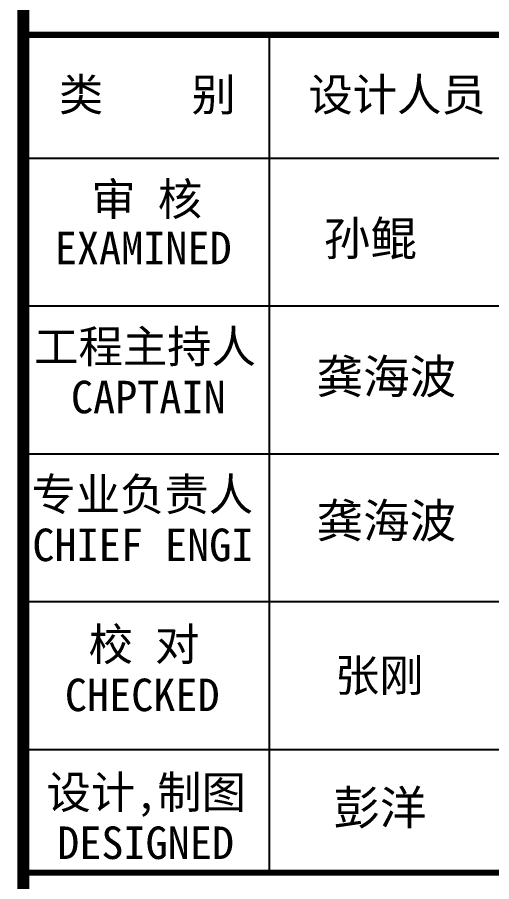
# Model space of a CAD drawing. Extents: x 69728788 to 150163257, y 20675998 to 43663798.
# Drawn here: x 75123927 to 75127766, y 20839400 to 20846387 of the extents above; entities that cross this region are included whole.
import ezdxf

# ---------------------------------------------------------------- set-up
doc = ezdxf.new("R2010")
doc.units = 0
doc.header["$LTSCALE"] = 1000
doc.header["$MEASUREMENT"] = 0
doc.layers.add('图框', color=253, linetype='CONTINUOUS')
doc.styles.add('STYLE-黑体', font='simhei.ttf')

msp = doc.modelspace()

# ---------------------------------------------------------------- linework, layer by layer
at = {"layer": '图框', "color": 0}
for p, q in [((75123976.7, 20845249.6), (75129986, 20845249.6)), ((75123976.7, 20845249.6), (75129986, 20845249.6)), ((75123976.7, 20844054.4), (75129986, 20844054.4)), ((75123976.7, 20842859.2), (75129986, 20842859.2)), ((75123976.7, 20841664), (75129986, 20841664)), ((75123976.7, 20840468.8), (75129986, 20840468.8))]:
    msp.add_line(p, q, dxfattribs=at)
at = {"layer": '图框', "color": 4, "const_width": 98.6}
msp.add_lwpolyline([(75123976.7, 20854997.1), (75123976.7, 20814997.1)], dxfattribs=at)
at = {"layer": '图框', "color": 0, "const_width": 50}
msp.add_lwpolyline([(75123976.7, 20846245.6), (75129986, 20846245.6), (75129986, 20836086.4), (75123976.7, 20836086.4)], close=True, dxfattribs=at)
at = {"layer": '图框', "color": 0}
for points in [[(75125968.7, 20845249.6), (75125968.7, 20846245.6)], [(75125968.7, 20839472.8), (75125968.7, 20845249.6)]]:
    msp.add_lwpolyline(points, dxfattribs=at)
at = {"layer": '图框', "color": 0, "const_width": 50}
msp.add_lwpolyline([(75123976.7, 20839472.8), (75129986, 20839472.8)], dxfattribs=at)

# ---------------------------------------------------------------- texts
at = {"layer": '图框', "color": 0, "style": 'STYLE-黑体'}
for s, p in [('类    别 ', (75124264, 20845630.5)), ('设计人员', (75126282.5, 20845630.5)), ('审 核', (75124526.8, 20844785.7)), ('EXAMINED ', (75124231.1, 20844390.9)), ('工程主持人', (75124064.1, 20843594.5)), ('CAPTAIN', (75124361.6, 20843186.1)), ('专业负责人', (75124041.8, 20842399.3)), ('CHIEF ENGI', (75124049.5, 20841990.9)), ('校 对', (75124504.4, 20841186.7)), ('CHECKED  ', (75124312.5, 20840778.3)), ('设计,制图', (75124164.1, 20839991.5)), ('DESIGNED ', (75124250.1, 20839583.1))]:
    msp.add_text(s, height=262.94, dxfattribs=at).set_placement(p)
at = {"layer": '图框', "color": 4, "style": 'STYLE-黑体'}
for s, height, p in [('孙鲲', 276.09, (75126407.5, 20844461)), ('龚海波', 276.09, (75126348.5, 20843345.1)), ('龚海波', 276.09, (75126348.5, 20842179.8)), ('张刚', 262.94, (75126497.7, 20840936.4)), ('彭洋', 276.09, (75126484.2, 20839859.9))]:
    msp.add_text(s, height=height, dxfattribs=at).set_placement(p)

doc.saveas('drawing.dxf')
